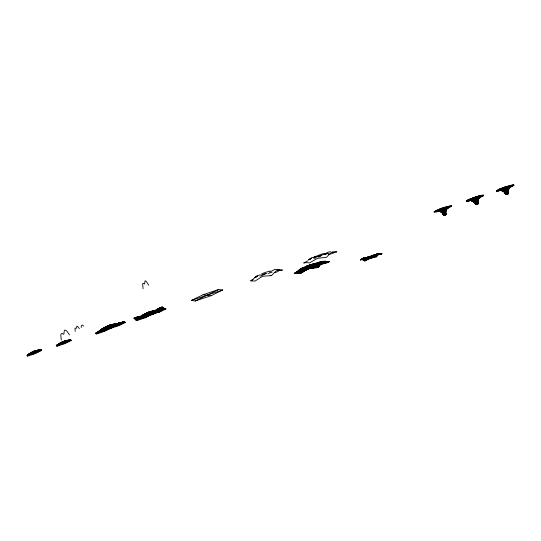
<?xml version="1.0" encoding="UTF-8"?>
<svg xmlns="http://www.w3.org/2000/svg" width="541" height="541" viewBox="0 0 541 541"><rect width="100%" height="100%" fill="white"/><g stroke="black" fill="none" stroke-linecap="round" stroke-linejoin="round"><path stroke-width="0.81" d="M478.758 197.708L479.252 197.593L479.198 197.992L478.285 198.466C476.607 198.29 473.733 199.115 473.409 200.982L476.06 204.66C474.822 201.13 477.02 197.627 480.422 196.437L480.34 195.734L477.176 197.154L474.606 199.386L474.43 201.502L475.674 204.674L476.438 204.275C475.681 201.489 477.656 197.864 479.975 197.269C477.689 198.96 475.789 201.563 476.472 204.552L475.945 203.768C474.924 200.224 478.569 198.283 480.915 196.539C479.434 197.005 466.072 200.603 472.198 200.501L480.591 196.877L474.173 199.676L470.981 200.495L468.344 200.386L476.141 197.154L480.449 196.045L481.551 196.268L477.777 196.397C471.813 196.282 472.706 205.823 477.737 203.125L477.656 199.561L476.905 199.041L467.634 201.178L466.308 201.252L466.295 200.853L476.459 196.64L483.444 195.098L482.268 196.275L479.874 197.364L473.26 199.737L467.661 200.995L471.225 200.271L474.389 200.731L476.479 201.949L477.852 204.058C479.346 197.316 469.581 197.404 466.308 201.252C470.312 200.637 478.271 196.917 478.116 203.916C476.939 198.074 470.359 200.806 466.295 200.853C471.759 198.256 477.473 196.038 483.444 195.098C480.834 197.37 476.08 197.952 475.14 201.671L477.446 204.227L477.852 204.058L477.588 199.074L476.783 198.134L473.544 198.026L469.304 199.44L469.52 200.096L474.471 201.84L476.959 204.403L477.446 204.227C476.831 200.528 479.191 197.404 482.092 195.443L483.519 195.477L476.121 199.027L474.694 200.177L474.471 201.84L475.776 204.701L476.959 204.403L477.04 201.387L478.251 198.973L480.422 196.437L482.755 195.578C478.176 198.5 472.455 200.488 467.052 200.846C470.785 199.088 476.384 199.196 477.818 203.849C478.129 202.584 477.324 199.061 479.495 197.695C476.912 197.817 460.783 203.544 475.072 199.203C493.73 191.21 475.262 199.71 471.252 200.224L470.913 200.576L467.634 200.298C471.502 198.425 477.345 198.615 478.102 203.801L477.913 202.943L476.378 203.335L475.377 203.788L475.674 204.674L475.093 201.232L475.465 199.683L477.777 197.404L482.072 195.193L476.459 196.64L469.088 200.508C472.266 200.15 476.012 200.522 477.405 203.95L477.818 203.849M476.919 203.463C476.418 200.806 479.279 199.135 479.11 196.654L472.672 198.662L472.286 199.25L472.388 200.305L475.762 204.586L475.181 202.009L473.652 201.096L470.913 200.576L473.997 201.732L476.438 204.275L477.405 203.95L478.19 197.776C476.012 196.315 472.388 197.533 470.778 199.453L471.225 200.271L474.748 202.442L475.945 203.768M442.991 207.839L444.912 214.784L446.136 214.534L445.757 212.018L446.832 209.096L448.766 207.325L451.62 205.972C445.581 206.331 439.258 208.745 434.051 211.869L436.445 211.808L442.815 210.016L444.864 215.115L446.129 214.547L443.701 215.304L444.912 214.784M101.059 329.712L105.853 326.845L109.471 325.405L115.389 323.985L111.426 324.756L105.989 326.642L101.174 329.638L102.168 330.253C103.588 328.252 108.687 326.974 111.047 328.218L118.837 325.628L125.329 322.531L124.64 321.942L122.611 322.145L116.768 323.741L109.857 327.69L104.305 328.779L98.895 331.166L95.568 333.378L102.513 329.415L110.33 327.643C114.564 324.431 119.554 322.017 124.978 322.152L119.946 323.985L116.788 326.054L114.827 324.593L109.857 327.69L102.33 329.537L95.676 333.317L96.643 333.966L104.44 331.369L111.047 328.218C114.509 324.37 119.527 322.267 124.64 321.942L116.552 323.876L109.857 327.69L107.902 325.804C89.745 335.86 111.399 322.531 115.693 324.018L116.335 324.614L122.611 322.145L123.679 323.045C118.966 323.295 113.962 324.472 110.33 327.643L104.305 328.779L103.98 329.388L98.699 331.511L95.568 333.378M104.44 331.369C103.967 329.327 101.086 328.82 100.41 330.801L104.122 328.996L111.047 328.218M107.706 325.932L104.129 327.88L107.531 326.656C108.748 324.167 113.272 324.695 115.693 324.018C110.526 324.607 105.427 326.345 101.404 329.706C105.786 326.385 111.426 326.521 116.335 324.614L117.066 323.782L118.837 325.628M436.445 211.808L438.724 211.179L442.261 211.49L443.12 211.761L443.992 215.359L446.136 214.534M147.395 312.671L143.737 314.652L149.39 311.907L154.794 310.865L158.155 308.647L160.19 309.614L161.272 309.087L162.713 310.176L156.349 311.454L150.743 314.165L146.665 314.747L142.844 315.958L138.888 318.115L134.763 318.757L138.097 317.161L141.742 316.559C145.921 311.657 152.927 312.752 158.236 310.358L162.205 309.033L163.632 307.985C160.001 308.201 157.12 311.359 153.509 310.919L147.686 312.509L142.195 315.491L147.044 313.455L147.395 312.671C150.121 311.954 153.664 309.75 156.376 311.251L164.62 308.458L165.904 308.999L159.615 312.035L152.339 313.733L145.238 317.783L137.265 320.434L135.825 319.968L133.898 318.162C136.42 317.418 139.7 315.41 142.229 316.891C150.155 315.085 156.288 309.046 164.62 308.458L157.079 310.284L151.561 313.286L145.421 314.801L135.277 319.291L137.306 318.967L142.229 316.891C145.583 313.111 150.486 310.94 155.51 310.723L158.993 308.837L163.064 307.477L164.227 308.627L158.79 309.675L150.087 314.274L142.844 315.958L135.825 319.968C140.275 317.067 146.28 313.246 151.649 314.693C156.579 313.273 160.474 309.837 165.465 308.64L158.79 309.675L151.561 313.286L150.587 312.218L149.39 311.907L144.129 314.233L140.768 316.458L137.353 316.931C143.798 315.694 149.783 312.394 156.376 311.251L160.488 307.809L162.077 306.936L163.064 307.477L160.19 309.614L155.091 311.149L150.087 314.274L147.686 312.509L140.768 316.458L145.725 313.367L151.108 311.494L155.132 310.717L158.155 308.647L162.077 306.936M316.965 263.636L321.158 261.594L325.973 261.337C319.772 260.762 315.227 265.408 309.263 266.578C303.508 266.307 299.876 270.75 295.244 273.286C299.856 271.562 302.757 265.421 308.471 267.281L314.449 264.387L328.854 261.648L327.941 262.155L321.638 261.425L316.965 263.636L316.336 264.853C310.318 268.985 301.837 265.043 297.117 271.853L302.649 267.788L305.645 267.051L311.122 267.031L315.281 263.305L320.035 262.96L325.418 261.323L329.415 261.661C323.018 265.929 313.963 261.837 308.681 268.268L301.851 269.256L296.664 273.07L294.263 273.32L305.55 267.504L324.397 261.519L318.304 262.811L314.037 266.064L309.695 266.334L306.429 268.032C302.547 268.228 298.848 269.634 296.664 273.07L300.35 273.448L308.093 268.742L317.831 266.402L323.112 262.52L329.415 261.661M442.673 209.949L446.041 208.819L442.815 210.016M318.541 263.406L321.638 261.425L325.418 261.323L322.707 261.35L320.779 262.047L314.037 266.064L310.906 264.644L306.605 266.186L304.624 267.984C310.169 264.035 317.236 264.17 323.39 261.736L319.034 263.21L316.316 263.129L314.362 265.381L312.576 266.551L304.617 267.301L299.504 270.135L296.177 273.11L301.29 268.532L307.126 268.519C313.023 265.347 319.636 262.385 326.466 262.642L328.279 261.601L313.8 263.683L310.906 264.644L308.512 267.186L300.891 269.905C306.199 267.836 311.467 264.725 317.222 264.272L318.541 263.406L319.197 262.236L320.664 261.749L326.534 261.371L319.758 262.29L315.816 264.894L301.648 269.222L299.004 270.879M96.643 333.966C103.23 327.204 112.859 326.703 120.873 322.571L122.029 323.741C118.06 324.235 113.637 324.979 110.662 327.853L105.603 329.699L102.384 331.795L100.782 330.24L98.699 331.511L102.33 329.537M499.789 190.486L498.45 190.29L506.2 187.064L510.663 185.908L511.935 186.077C508.215 188.538 503.725 190.364 499.242 190.398L500.831 189.37C502.447 187.369 506.126 186.287 508.384 187.653L507.62 193.867L506.633 194.192L504.192 191.629L499.613 190.006L499.296 189.377L512.273 185.056L507.282 187.051L504.733 189.282L504.611 191.406L505.896 194.591L503.691 190.845L503.948 189.979L512.78 186.043L513.95 185.272L513.767 184.927C507.722 185.793 501.69 187.781 496.361 190.77L496.482 191.129L497.923 191.027L503.752 189.512L512.665 185.901L510.231 186.895L507.803 188.958L506.626 191.46L506.633 194.192L505.97 194.503C503.13 189.188 509.237 185.624 513.767 184.927C510.4 187.186 504.712 189.499 506.315 194.564C503.515 192.008 512.489 192.887 506.315 194.564L502.988 190.959L497.673 190.216L496.361 190.77C500.411 190.506 506.369 188.931 508.134 193.955L507.999 189.404C504.753 187.504 500.479 191.663 497.179 190.736L496.482 191.129C500.384 190.324 507.357 187.964 508.391 193.813C509.744 185.705 501.581 187.01 497.179 190.736C500.946 188.992 506.565 189.113 508.046 193.759C509.433 189.451 503.218 186.679 499.296 189.377C494.819 191.25 503.204 188.227 504.733 189.282C506.917 189.661 507.566 191.974 508.344 193.712C508.777 187.26 501.575 189.965 497.896 190.858C501.304 189.316 505.977 190.202 507.62 193.867L508.046 193.759L508.026 191.156L509.135 188.309L512.354 185.293L513.95 185.272C510.413 187.254 501.473 189.012 506.018 194.611L505.429 191.534L505.882 190.216L511.035 186.665L503.752 189.512L499.661 190.486L507.255 188.342M444.864 215.115L443.654 215.386L442.531 213.019L440.043 211.213L437.622 210.794L434.808 211.22M434.051 211.869L437.121 211.227L439.745 211.477L443.126 213.066L444.323 214.351L444.391 215.264L441.321 211.727L441.97 210.469L434.619 212.079M444.391 215.264C443.667 212.086 440.692 209.009 437.229 211.497L441.442 210.341L440.09 211.26C441.476 210.686 445.033 218.882 443.721 212.897L440.09 211.26L435.12 211.558L440.043 209.063L450.991 205.79M97.076 332.377L103.108 329.706L109.37 328.752L108.396 327.812L104.305 328.779M56.278 345.557C60.159 342.98 66.949 338.673 71.297 340.546L64.555 343.711L56.994 346.233L56.298 345.523L63.094 341.669L70.648 339.816L64.913 341.026L61.207 342.494L56.278 345.557L62.999 341.763L70.465 339.924M378.436 253.533L377.084 254.872L373.777 255.109L372.384 257.022L368.293 257.043L363.207 258.098L369.74 257.266L376.015 254.297L380.688 253.925C374.244 253.905 368.59 257.59 362.294 258.754L369.74 258.557L373.506 255.602L379.829 253.486L378.436 253.533L377.625 255.176L367.873 258.382C365.324 256.103 362.592 258.517 360.414 259.971C365.527 255.352 373.053 259.342 378.031 254.351C374.71 256.684 370.551 258.071 366.453 257.584L378.091 253.756L382.034 253.729C375.812 253.817 370.396 257.597 364.167 257.577L371.795 257.3L377.625 255.176M445.344 214.939C442.761 209.827 445.946 208.102 450.572 206.371L443.005 208.244L436.147 211.342L442.538 210.949L442.389 212.572L445.858 211.24L441.828 212.586L443.728 215.399M102.54 328.725L104.339 327.521L105.887 328.658C109.438 327.677 112.176 324.661 116.004 324.235C114.023 324.735 110.58 323.91 109.336 325.783L107.531 326.656M360.414 259.971L362.585 259.038L368.685 258.828L370.328 258.28L374.149 255.46L379.836 253.905L376.739 254.351L372.282 256.637L371.282 257.739L368.002 258.835L365.513 257.57L360.989 259.687L363.079 259.89L364.844 261.053L366.399 258.889C371.938 258.199 375.508 252.701 381.432 254.027L377.462 254.405L372.052 256.684C370.565 259.315 367.001 259.098 364.546 258.077L361.374 259.416L365.31 258.321L369.74 258.557L371.282 257.739L374.365 254.811L378.091 253.756L379.62 254.094L382.034 253.729M294.263 273.32C298.754 273.151 300.113 268.221 304.103 267.295L305.739 267.558L307.126 268.519L308.681 268.268L312.61 265.469L324.1 262.175L315.126 264.894L312.969 264.847L310.061 267.531L307.714 266.835L300.837 269.276L303.799 268.397L307.646 268.519C312.556 263.792 321.226 262.831 327.941 262.155L328.353 261.743C319.467 264.279 310.561 264.366 303.596 271.521L299.971 270.006L297.165 273.07C300.816 268.661 305.922 266.449 311.562 266.794L312.969 264.847L321.029 262.703L322.855 261.756M100.45 330.456L106.34 328.198L107.693 329.462L101.444 330.7L95.892 333.391L98.895 331.166L100.376 332.377L103.507 330.111L106.942 328.482L110.662 327.853L116.268 325.452L120.406 324.607L118.804 323.065L118.168 323.728L113.008 325.587L110.06 327.589L107.862 328.089L105.989 326.642L105.806 327.183L111.669 324.614L113.691 324.228L114.645 325.141L118.317 323.349L124.315 321.909L122.313 322.206M367.873 258.382L370.017 256.759L371.248 257.022L374.507 255.934L379.038 253.242L377.496 254.047L376.59 255.426L371.795 257.3L369.496 257.847L365.263 257.448L370.707 257.428L371.647 256.211L374.014 256.481L375.413 254.554L380.905 253.715C374.338 254.825 369.03 259.112 362.308 259.633L367.244 257.306L368.969 258.314L370.599 256.475L372.052 256.684L374.365 254.811L378.828 254.284L376.32 256.901L369.523 258.618L364.844 261.053M165.904 308.999C161.962 308.573 158.337 310.48 155.49 313.056L153.495 312.022L150.743 314.165L144.312 315.586L140.646 317.053L136.021 319.873L142.844 315.958L145.238 317.783L150.08 314.842L153.516 313.807C156.511 310.493 160.772 309.148 165.032 308.458L157.079 310.284L156.376 311.251L149.113 312.157L147.044 313.455M313.016 266.307L314.449 264.387L318.723 264.042L322.233 261.553L324.898 261.384L319.467 262.926L312.576 266.551L309.459 265.124L307.017 267.545L305.273 266.97L303.69 268.458C308.498 263.102 316.661 264.752 322.233 261.553L324.985 263.136L327.697 261.526L321.158 261.594L320.475 262.689C315.457 264.326 310.98 268.613 305.171 267.166L300.87 268.776L299.951 270.392L301.31 269.682L302.236 268.045L305.57 268.032L307.714 266.835C310.865 267.396 313.996 265.658 316.478 263.866L319.751 263.893L327.264 261.763L326.466 262.642L324.499 261.776L322.044 264.109L314.449 264.387L308.681 268.268L306.686 267.078L303.67 267.781L301.351 268.999L298.497 271.521L294.764 273.327L297.591 272.137L298.875 271.176L299.592 269.729L301.898 268.525L304.164 268.613L306.605 266.186L323.903 261.661L321.854 261.993L321.029 262.703L318.304 262.811L315.41 265.34M298.064 271.366L302.723 268.268L308.843 267.065L309.695 266.334L310.825 266.557C313.185 263.426 317.506 264.441 320.881 263.947L322.098 262.757M318.203 267.538L313.104 265.354L302.635 272.022L309.1 268.39L317.006 267.234L320.137 263.494L321.084 263.027L324.985 263.136L326.176 261.81L310.764 266.557L309.114 268.025C304.914 267.646 300.106 268.35 297.591 272.137L295.217 272.833L296.671 272.346L300.539 269.242L302.75 269.202L304.164 268.613L304.786 267.525L310.061 267.159L311.109 265.712L312.529 265.097L315.761 264.847L316.032 264.116L317.411 263.386L320.556 264.718L318.203 267.538L308.093 268.742L300.35 273.448M151.561 313.286L152.413 313.151L153.516 313.807L154.077 313.111L159.615 312.035L157.472 310.291L153.86 312.042L151.169 314.348L146.266 316.147L143.142 318.216L141.16 316.762L140.538 317.418L134.303 318.372L137.705 316.952L141.329 316.377L144.129 314.233L146.036 315.268L150.587 312.218L155.51 310.723L160.062 307.714L162.205 309.033L162.963 308.674L164.315 309.499C159.629 309.635 154.665 310.818 151.649 314.693C146.861 317.053 141.39 317.324 136.745 320.11L141.16 316.762L148.768 314.341C153.035 314.531 156.674 310.947 161.137 311.034L159.155 309.587L157.472 310.291M150.831 311.826L154.794 310.865L156.396 309.709L158.236 310.358L162.537 307.119L158.527 308.661L155.923 310.906L151.088 312.671L148.051 314.686L146.029 313.3L145.367 313.969L151.439 311.318L153.915 311.021L154.74 311.758L155.429 311.075L157.539 312.468L157.925 312.184L152.028 313.895L148.362 315.903L142.019 317.175L136.325 319.92C141.695 315.126 149.357 315.951 155.49 313.056L156.187 312.509C151.987 312.137 148.112 318.764 144.92 315.268L140.538 317.418L139.084 316.607L141.005 316.343L142.641 315.254L144.082 316.012L146.902 313.685L150.134 311.927L151.825 311.332L153.123 312.441L156.768 310.453M252.992 279.42L250.199 280.813L255.075 281.063L262.513 276.289L271.481 275.599L276.282 270.716L282.524 270.027L277.215 269.973M27.05 355.261C31.297 352.556 35.794 349.79 41.075 349.729L41.643 350.419L34.901 353.638L27.591 356.073L27.05 355.261L33.677 351.319L37.518 350.304L41.359 350.074L37.518 350.304L33.677 351.319L30.222 353.104L27.185 355.471C31.033 352.272 36.24 350.277 41.217 349.905M305.55 267.504L306.206 266.49L308.012 265.604L310.602 267.031L311.562 266.794M256.393 277.229L257.489 276.106L254.71 277.567M137.265 320.434L139.997 317.946L143.203 315.978L147.044 314.761L148.362 315.903L154.442 313.029L152.028 313.895L151.649 314.693C146.942 314.348 142.351 316.113 139.118 319.562L137.306 318.967L135.615 317.452L137.705 316.952L138.888 318.115M251.403 280.874L256.285 276.14L260.268 274.727M102.168 330.253L106.503 326.744L109.911 325.134L111.378 326.69M56.994 346.233C60.599 342.426 65.657 340.235 70.851 339.89C65.711 340.695 60.484 342.223 56.426 345.618C60.193 342.737 64.832 341.155 69.586 341.087C68.896 338.558 55.534 343.893 58.746 345.395C62.08 342.122 66.584 340.161 71.297 340.546M27.591 356.073C29.701 354.592 35.321 347.694 36.619 352.813C33.386 352.881 30.039 353.915 27.449 355.863C30.722 351.413 36.348 350.473 41.501 350.243C37.586 349.844 33.779 352.008 31.243 354.855L30.222 353.104L30.458 353.706L33.691 351.501L37.444 350.94L37.417 350.257L41.359 350.074M101.735 329.915C105.028 326.419 110.033 325.384 114.645 325.141L116.552 323.876L120.562 322.537M445.067 209.205L451.62 205.972M446.034 214.628C444.83 211.856 446.244 208.752 448.766 207.325L443.052 208.549L437.622 210.794L437.121 211.227L437.507 211.362M309.973 259.105L309.175 259.788L311.684 258.172L308.661 259.91M308.012 265.604L301.824 269.425L304.914 267.376L306.99 267.024L307.572 265.807L309.865 266.071L310.46 264.847L312.745 265.11L313.347 263.886L315.626 264.157L316.843 263.129L318.108 263.69L316.668 264.211L315.281 263.305L313.8 263.683L310.602 267.031L305.983 267.754L303.677 267.538L302.75 269.202L299.261 270.189L295.711 273.198L296.637 272.623M105.887 328.658L110.58 325.581L114.002 324.35M448.956 207.616C445.547 208.008 444.425 212.004 445.75 214.77M318.987 256.955L321.537 255.359L318.446 256.921M298.679 270.98L302.649 267.788L306.003 268.525L310.412 267.044L312.15 265.814C314.287 266.808 316.668 268.884 318.994 266.598L315.126 264.894C310.575 268.654 304.664 269.986 299.822 273.408C304.299 272.008 306.767 267.707 311.237 266.409C313.834 268.343 317.384 267.727 319.778 265.665L316.613 264.434L313.192 267.396L305.787 269.858L302.764 268.654L301.026 270.108L298.747 273.259L303.095 271.562L305.422 268.6L316.438 265.557L322.213 263.109L320.597 263.197L319.305 264.15L318.101 263.967C316.072 266.882 312.509 269.019 308.891 267.606L303.318 268.776L299.295 273.367L301.256 272.806L302.223 272.306L299.687 270.96L298.26 271.217M308.674 259.612L311.575 257.759L317.844 256.583L316.884 256.813L324.674 254.006L328.11 252.153L330.51 251.687M99.131 331.227L96.217 333.608L101.891 331.18L106.036 330.341L104.548 328.739L102.776 329.469L104.846 328.881L101.444 330.7L98.455 333.1L97.326 332.215M446.318 206.797C443.809 208.562 444.56 212.167 445.385 214.642M508.188 192.894C505.646 195.26 503.326 191.487 503.61 189.14L506.2 187.064L510.501 185.617L510.684 186.293L508.33 189.593L508.168 192.839M319.034 263.21L320.664 261.749L323.511 263.623L325.175 262.121L327.109 261.431L322.882 261.851L320.4 264.136L318.899 262.96L317.073 263.677L314.794 263.406L314.186 264.637L311.9 264.366L311.305 265.59L309.012 265.327L308.424 266.551L306.206 266.49L303.704 268.749L302.757 268.945L304.488 267.856L305.57 268.032L307.16 266.287L308.512 267.186L310.007 266.828L312.353 264.164L314.963 265.584M477.737 203.125L477.764 201.279L474.477 202.375L477.777 201.353L478.501 199.027L475.465 199.683L472.509 201.029L474.477 202.375L476.033 204.444M313.976 257.07L322.051 253.945L326.926 253.303M448.286 207.751L450.91 206.615M299.126 270.48L300.931 269.235L300.012 269.492L298.037 271.636L296.17 272.339L297.171 272.36M449.125 206.08C445.791 207.318 444.425 211.375 445.784 214.54M446.994 208.407L449.618 206.824L449.138 206.676C446.366 208.102 444.83 211.545 446.048 214.5M266.828 273.435L259.998 276.248M308.093 260.728L303.663 262.98A46.242 14.249 68.9 0 0 305.063 262.818A47.966 14.708 67.1 0 1 306.483 262.642A43.206 13.275 67.2 0 1 308.018 262.777L309.567 262.912L317.357 258.348L326.446 257.293L331.018 252.627L336.915 251.89L332.079 251.883M439.265 211.091L442.734 209.935M269.594 272.049L275.071 269.31L279.846 270M211.078 295.711L222.73 289.969L218.517 289.577L203.064 294.737L191.406 300.417L195.193 301.006L211.078 295.711L203.064 294.737M195.193 301.006L218.517 289.577M63.006 342.412L66.895 340.465L67.875 341.804C63.933 342.243 59.638 343.068 56.656 345.861L62.154 343.494L66.185 342.683L64.913 341.026L64.785 341.547L59.496 343.4L60.612 344.691C63.601 342.331 67.152 340.14 71.074 340.133L65.84 342.034L62.567 344.123L61.207 342.494L61.221 342.967L63.006 342.412L63.094 341.669L64.555 343.711M438.724 211.179L440.949 210.564M41.075 349.729L28.646 354.274L29.444 355.451L32.298 352.746L35.699 350.872M152.718 313.753L150.324 314.612L150.006 315.207L149.16 314.449L145.772 315.673L141.093 318.811L139.233 317.709M474.606 199.386C463.617 204.099 487.306 196.167 475.979 198.919M504.733 189.282L502.041 190.52L501.094 190.459L505.253 188.552L509.805 187.538L507.546 190.425L507.12 194.023C506.085 191.061 502.433 191.386 500.831 189.37L513.118 185.394L508.533 187.795L502.386 189.857M261.533 274.821L265.557 273.428M316.478 263.866L315.011 264.36L314.436 265.699L311.109 265.712L309.533 267.531L301.668 270.48L297.672 273.083L299.971 270.006L301.317 269.188L304.468 270.784L305.996 268.749L307.416 268.106L308.607 268.485M261.898 273.624L269.885 270.953M268.113 273.455L272.191 272.096M191.406 300.417L222.73 289.969M274.388 272.738L278.453 271.386M334.122 252.823L329.942 254.216L328.394 254.243M378.091 253.756L376.455 254.297L375.596 255.812L372.188 255.785L370.605 257.766L368.969 257.029L367.143 258.327L363.958 259.098L363.079 259.89L377.104 255.873L375.495 255.305L372.83 257.516L371.309 257.151L363.944 260.424L365.702 258.841L367.927 259.328L368.725 258.321L369.523 258.618L372.282 256.637L377.943 255L377.158 254.791L374.548 257.131L372.911 256.461L370.727 257.462L370.328 258.28L368.069 258.395L366.385 260.201L363.241 258.983L361.618 259.579L364.296 258.713L368.685 258.828L369.713 257.841L371.173 258.064L373.831 255.819L376.32 256.901M471.955 200.055L476.709 198.581M443.39 211.139L440.502 211.747L446.399 209.773L441.199 212.119L446.075 210.49L443.681 210.997M475.14 201.671C483.634 198.675 470.088 202.462 475.14 201.671L470.853 200.413M122.949 322.274L119.52 323.504L114.787 326.636C113.61 325.127 112.832 326.061 111.953 324.647L108.173 325.851M315.707 257.989L313.773 258.368M325.79 254.135L324.37 254.547L327.204 253.715M327.684 253.573L328.617 253.296M506.126 188.816L509.074 188.167L509.284 186.53C506.802 185.948 503.164 187.227 502.244 189.708L506.234 194.361C504.996 190.845 507.343 187.457 510.684 186.293L511.252 186.368L507.796 188.18L499.722 190.547M439.705 210.868L440.59 210.706M437.852 211.45L441.442 210.341M148.051 312.529L150.134 311.927M133.898 318.162L138.097 317.161L142.229 316.891L142.567 316.113L150.384 314.138M440.218 210.97L441.97 210.469M441.294 211.301L442.538 210.949M442.267 212.004L443.12 211.761M443.126 213.066L443.721 212.897M443.87 214.479L444.323 214.351M35.51 350.751L37.518 350.304L38.276 352.022L32.298 352.746L27.32 355.667C30.357 352.069 35.395 350.872 39.939 351.231L39.236 349.939L39.236 350.345L35.51 350.751L35.665 351.535L33.738 351.765L32.122 352.942L31.933 352.13L33.035 354.254C35.361 352.171 38.445 350.345 41.643 350.419M509.237 187.497L509.696 187.389L507.025 191.007L506.741 194.456C505.003 190.148 497.943 191.271 506.444 189.546C512.158 186.057 506.241 191.311 507.728 194.124C507.174 189.201 494.785 191.839 504.138 188.478C517.318 184.17 506.004 190.256 501.493 190.52L501.162 190.249M297.476 272.177L300.796 272.941L303.934 269.033L304.881 268.546C311.406 269.817 316.289 261.377 323.511 263.623L325.127 261.966L323.153 262.615L322.044 264.109L319.197 262.236L316.336 264.853L313.8 263.683M436.776 210.226C440.117 209.333 443.18 212.045 444.026 215.129M322.592 262.601L323.112 262.52L320.745 263.663L317.608 267.389L312.191 267.748L309.81 267.031L309.114 268.025L307.646 268.519L306.443 268.302L301.026 270.108L299.687 270.96L298.199 273.144C305.388 268.478 313.942 267.653 321.374 263.873L319.596 263.501L318.676 264.049L316.404 267.065L315.464 267.592L309.58 268.255M325.31 254.277L324.81 254.351L325.824 254.304M125.329 322.531C120.643 322.179 116.105 323.991 112.859 327.359L111.642 326.514M116.335 324.614C111.696 324.262 107.206 326.067 103.98 329.388L102.804 328.556M315.958 257.056L314.409 257.056M270.162 275.558L271.481 275.599M439.65 209.036C442.457 209.408 443.505 212.694 444.432 214.96M475.181 202.009L476.919 204.099M79.331 328.725L77.796 326.581L76.876 326.176L76.437 328.245L75.037 328.191L75.165 331.342M69.485 334.906L67.111 331.437A7.54 3.449 71.6 0 0 66.11 330.483L64.805 330.064A2.604 1.19 71.5 0 0 64.535 330.294L64.203 331.288A13.011 5.897 71.7 0 0 64.095 332.397L63.892 333.98A1.447 0.663 71.5 0 1 63.54 334.237L62.093 333.499A3.253 1.495 71.6 0 0 61.126 333.953L60.971 334.331A4.984 2.292 71.6 0 0 60.802 335.251L61.295 340.046M83.463 326.135C82.523 323.68 80.765 325.892 81.278 327.501M148.694 285.195L146.374 281.543L145.056 280.759L144.603 283.978L143.297 283.349L142.635 283.667L143.061 288.725M34.901 353.638L33.677 351.319L33.826 352.137M508.675 188.282L507.384 191.582L507.242 194.3L505.49 192.217L502.711 190.919C508.696 187.686 512.199 188.809 502.988 190.959L502.494 190.351L503.171 189.729L508.675 188.282M478.312 198.784L477.656 199.561L474.389 200.731L472.753 201.09L472.198 200.501L478.312 198.784M508.107 191.994L505.138 192.988L508.107 191.994M508.222 190.371L504.063 191.764L508.222 190.371M477.845 202.111L474.917 203.091L477.845 202.111M445.892 213.668L443.302 214.534L445.892 213.668M445.764 212.829L442.883 213.796L445.764 212.829M445.757 212.018L442.389 213.147L445.757 212.018M447.373 208.461L440.09 211.26C452.276 205.722 444.77 211.93 438.927 211.294L443.228 209.347L447.373 208.461M448.016 207.872L442.93 210.172L438.054 211.213L443.126 208.921L448.016 207.872M508.053 191.23L504.685 192.271L508.053 191.23M508.378 189.688L503.495 191.21L508.378 189.688M478.082 199.832L473.314 201.428L478.082 199.832"/></g></svg>
